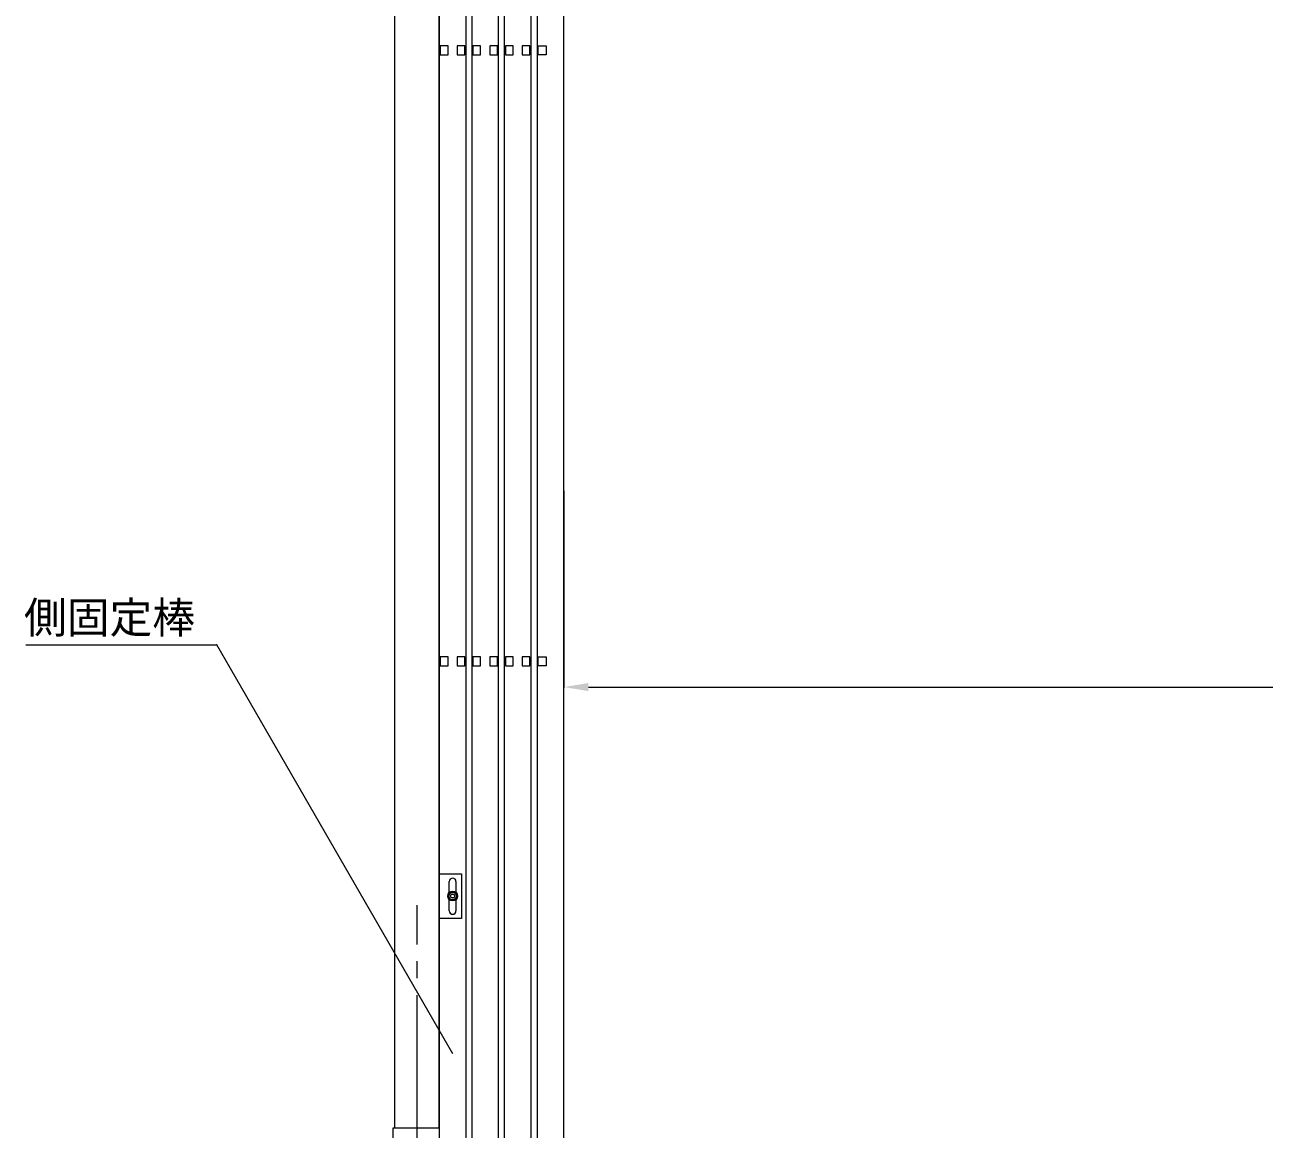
# Model space of a CAD drawing. Units: millimetres, scale not verified. Extents: x -48980 to -28855, y -14438 to 14438.
# Drawn here: x -45911 to -43128, y -10778 to -8300 of the extents above; entities that cross this region are included whole.
import ezdxf
from ezdxf.enums import TextEntityAlignment as Align

# ---------------------------------------------------------------- set-up
doc = ezdxf.new("R2010")
doc.units = ezdxf.units.MM
doc.header["$LTSCALE"] = 38
doc.linetypes.add('CHAIN2', pattern=[12, 9, -1, 1, -1])
for name, color, linetype, lineweight in [('0-6_ﾎﾞﾙﾄ類', 2, 'Continuous', 18), ('0-B_寸法', 3, 'Continuous', 18), ('0-C_側固定棒', 7, 'Continuous', 18), ('0-F_中央走行棒', 7, 'Continuous', 18), ('1-1_中央走行棒左', 7, 'Continuous', 18), ('1-2_通芯', 1, 'CHAIN2', 18), ('1-6_標準柱', 7, 'Continuous', 18), ('1-7_文字', 7, 'Continuous', 18)]:
    doc.layers.add(name, color=color, linetype=linetype, lineweight=lineweight)
doc.styles.add('ＭＳ ゴシック', font='')
doc.styles.get('ＭＳ ゴシック').set_extended_font_data('MS Gothic')

msp = doc.modelspace()

# ---------------------------------------------------------------- linework, layer by layer
at = {"layer": '0-6_ﾎﾞﾙﾄ類'}
msp.add_lwpolyline([(-44955.1, -10246.45), (-44960.03, -10254.95), (-44955.1, -10263.45), (-44945.3, -10263.45), (-44940.38, -10254.95), (-44945.3, -10246.45)], close=True, dxfattribs=at)
for radius in [11, 8.5, 4.75, 4.22]:
    msp.add_circle((-44950.2, -10254.95), radius, dxfattribs=at)
for start, end in [(132.757, 167.243), (192.757, 227.243), (72.757, 107.243), (252.757, 287.243), (12.757, 47.243), (312.757, 347.243)]:
    msp.add_arc((-44950.2, -10254.95), 8.9, start, end, dxfattribs=at)
at = {"layer": '0-B_寸法'}
for p, q in [((-44700.2, -9345.3), (-44700.2, -9786.9)), ((-44645.2, -9785.9), (-39915.2, -9785.9))]:
    msp.add_line(p, q, dxfattribs=at)
at = {"layer": '0-B_寸法', "color": 91}
msp.add_solid([(-44645.2, -9776.73), (-44700.2, -9785.9), (-44645.2, -9795.08)], dxfattribs=at)
at = {"layer": '0-C_側固定棒'}
for points in [[(-44920.2, -11089.95), (-44920.2, -7474.95), (-44980.2, -7474.95), (-44980.2, -11144.95), (-44920.2, -11144.95)], [(-44977.85, -8366.95), (-44960.55, -8366.95), (-44960.55, -8346.95), (-44977.85, -8346.95)], [(-44939.85, -8366.95), (-44922.55, -8366.95), (-44922.55, -8346.95), (-44939.85, -8346.95)], [(-44977.85, -9738.45), (-44960.55, -9738.45), (-44960.55, -9718.45), (-44977.85, -9718.45)], [(-44939.85, -9738.45), (-44922.55, -9738.45), (-44922.55, -9718.45), (-44939.85, -9718.45)]]:
    msp.add_lwpolyline(points, close=True, dxfattribs=at)
at = {"layer": '0-F_中央走行棒'}
for points in [[(-44834.2, -7029.5), (-44834.2, -11214.95), (-44774.2, -11214.95), (-44774.2, -6994.95), (-44779.2, -6994.95)], [(-44907.2, -7291.5), (-44907.2, -11214.95), (-44847.2, -11214.95), (-44847.2, -7042.5)]]:
    msp.add_lwpolyline(points, dxfattribs=at)
for points in [[(-44904.85, -8366.95), (-44887.55, -8366.95), (-44887.55, -8346.95), (-44904.85, -8346.95)], [(-44866.85, -8366.95), (-44849.55, -8366.95), (-44849.55, -8346.95), (-44866.85, -8346.95)], [(-44831.85, -8366.95), (-44814.55, -8366.95), (-44814.55, -8346.95), (-44831.85, -8346.95)], [(-44793.85, -8366.95), (-44776.55, -8366.95), (-44776.55, -8346.95), (-44793.85, -8346.95)], [(-44904.85, -9738.45), (-44887.55, -9738.45), (-44887.55, -9718.45), (-44904.85, -9718.45)], [(-44866.85, -9738.45), (-44849.55, -9738.45), (-44849.55, -9718.45), (-44866.85, -9718.45)], [(-44831.85, -9738.45), (-44814.55, -9738.45), (-44814.55, -9718.45), (-44831.85, -9718.45)], [(-44793.85, -9738.45), (-44776.55, -9738.45), (-44776.55, -9718.45), (-44793.85, -9718.45)]]:
    msp.add_lwpolyline(points, close=True, dxfattribs=at)
at = {"layer": '1-1_中央走行棒左'}
msp.add_lwpolyline([(-44755.2, -6994.95), (-44760.2, -6994.95), (-44760.2, -11214.95), (-44700.2, -11214.95), (-44700.2, -6994.95), (-44705.2, -6994.95)], dxfattribs=at)
for points in [[(-44740.55, -8366.95), (-44757.85, -8366.95), (-44757.85, -8346.95), (-44740.55, -8346.95)], [(-44740.55, -9738.45), (-44757.85, -9738.45), (-44757.85, -9718.45), (-44740.55, -9718.45)]]:
    msp.add_lwpolyline(points, close=True, dxfattribs=at)
at = {"layer": '1-2_通芯'}
msp.add_line((-45030.2, -12187.5), (-45030.2, -10275.5), dxfattribs=at)
at = {"layer": '1-6_標準柱'}
for p, q in [((-45080.2, -10775.5), (-45080.2, -7325.5)), ((-44980.2, -10775.5), (-44980.2, -7325.5)), ((-44957.7, -10246.9), (-44957.7, -10222.5)), ((-44942.7, -10222.5), (-44942.7, -10246.9)), ((-44957.7, -10288.5), (-44957.7, -10262.98)), ((-44942.7, -10262.98), (-44942.7, -10288.5))]:
    msp.add_line(p, q, dxfattribs=at)
for points in [[(-44980.2, -10205.5), (-44930.2, -10205.5), (-44930.2, -10305.5), (-44980.2, -10305.5)], [(-45083.4, -10775.5), (-44980.2, -10775.5), (-44980.2, -11175.5), (-45083.4, -11175.5)]]:
    msp.add_lwpolyline(points, close=True, dxfattribs=at)
for centre, start, end in [((-44950.2, -10222.5), 0, 180), ((-44950.2, -10288.5), 180, 0)]:
    msp.add_arc(centre, 7.5, start, end, dxfattribs=at)
at = {"layer": '1-7_文字'}
for p, q in [((-45908.62, -9691.55), (-45480.2, -9691.55)), ((-45479.85, -9691.55), (-45480.2, -9691.55)), ((-44949.85, -10609.52), (-45479.85, -9691.55))]:
    msp.add_line(p, q, dxfattribs=at)

# ---------------------------------------------------------------- texts
at = {"layer": '1-7_文字', "style": 'ＭＳ ゴシック'}
msp.add_text('側固定棒', height=70.38, dxfattribs=at).set_placement((-45912.45, -9686.15), align=Align.BOTTOM_LEFT)

doc.saveas('drawing.dxf')
